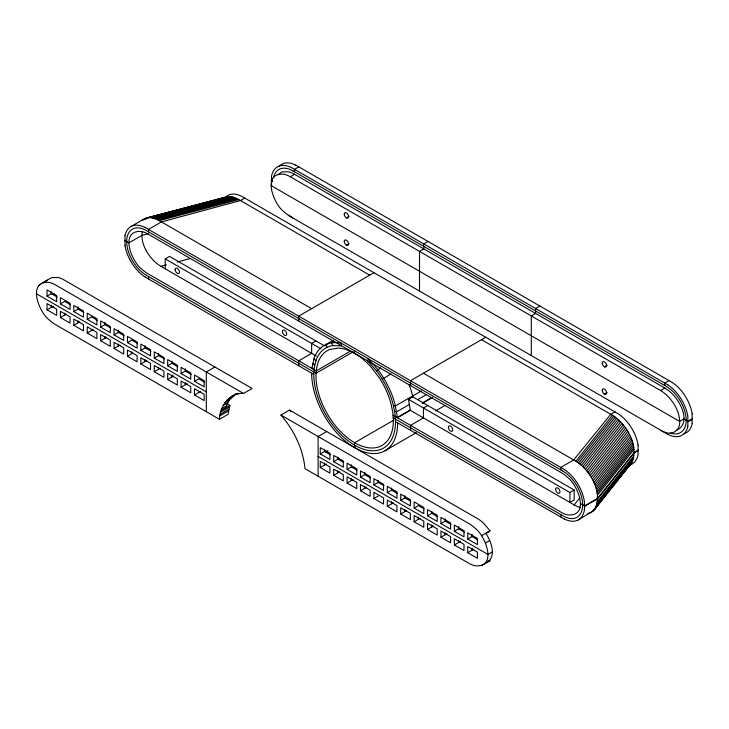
<?xml version="1.0" encoding="UTF-8"?>
<svg xmlns="http://www.w3.org/2000/svg" width="729" height="729" viewBox="0 0 729 729"><rect width="100%" height="100%" fill="white"/><g stroke="black" fill="none" stroke-linecap="round" stroke-linejoin="round"><path stroke-width="1.09" d="M397.66 422.866A60.817 35.11 60 0 1 358.404 449.675L354.75 447.752L354.659 445.209A57.773 33.352 60 0 1 313.807 374.46L314.427 366.623L316.268 359.743A57.773 33.352 60 0 1 325.772 348.006L327.102 347.368A43.12 24.895 60 0 1 332.697 345.637L341.682 345.865L341.035 343.122L336.488 342.548L331.549 342.876A45.398 26.217 60 0 0 325.644 344.708L324.25 345.373A60.817 35.11 60 0 0 314.254 357.729L311.894 368.382M393.633 420.232L354.659 442.731A54.73 31.602 60 0 0 393.359 420.387L392.776 412.286L391.026 403.757A54.73 31.602 60 0 0 379.536 378.169L371.015 366.988A54.73 31.602 60 0 0 338.302 348.098L329.781 349.446A54.73 31.602 60 0 0 318.291 361.757L316.55 368.282L315.958 375.699A54.73 31.602 60 0 0 354.659 442.731L354.567 447.642L350.913 445.346A60.817 35.11 60 0 1 311.657 373.212M125.023 245.482L125.023 235.786M271.562 185.704L271.562 176.008A30.654 17.696 60 0 1 291.491 167.652M594.7 509.325C603.129 492.029 590.727 470.843 575.883 461.22L423.458 373.212M578.334 519.923L593.944 510.273L631.25 463.398C639.679 446.093 627.277 424.907 612.442 415.284L481.514 339.696M638.048 445.082L638.048 454.787A30.654 17.696 60 0 1 629.938 464.956M692.14 413.862L692.14 423.558M226.108 403.274L229.845 405.424L228.059 414.327L219.456 419.293L55.577 324.678A29.816 17.214 60 0 1 49.435 320.077C38.856 312.632 26.526 280.164 49.435 282.46A29.816 17.214 60 0 1 55.577 284.957L243.522 393.46L252.125 388.493L64.179 279.991A29.816 17.214 60 0 0 58.028 277.494L51.568 277.631L42.965 282.597M687.894 426.082A30.654 17.696 60 0 1 667.91 434.393L290.27 216.486A29.816 17.214 60 0 1 284.119 211.884C273.548 204.439 261.219 171.971 284.128 174.267A29.816 17.214 60 0 1 290.27 176.764L660.52 390.525L664.821 388.047A29.816 17.214 60 0 1 670.972 392.649C680.33 400.832 691.939 423.13 676.466 430.383M485.751 533.273C491.346 541.337 497.196 557.539 485.751 563.134M350.33 351.205L316.231 370.888L148.033 273.785A29.816 17.214 60 0 1 141.882 269.183C131.311 261.738 118.973 229.261 141.882 231.567A29.816 17.214 60 0 1 148.033 234.064L561.284 472.647A29.816 17.214 60 0 1 567.435 477.249C578.006 484.694 590.344 517.162 567.435 514.865A29.816 17.214 60 0 1 561.284 512.369L393.095 415.266M219.456 419.293C219.739 406.354 229.425 392.448 243.522 393.46M687.839 426.046L687.839 416.341A30.654 17.696 60 0 0 667.91 384.976M142.173 231.767C140.506 243.103 146.893 254.075 154.785 261.729A29.816 17.214 60 0 0 160.936 266.331L316.35 356.062M225.543 407.912L229.28 400.139L235.841 393.988M280.92 415.056C293.896 430.037 303.091 448.809 304.995 468.674L468.829 563.262A29.816 17.214 60 0 0 474.98 565.768C497.889 568.055 485.56 535.587 474.98 528.142A29.816 17.214 60 0 0 468.829 523.54L280.92 415.056L289.522 410.09L477.431 518.574A29.816 17.214 60 0 1 483.582 523.176L490.043 530.785L486.006 533.455M575.883 461.22L612.442 415.284M577.277 462.068L613.827 416.141M578.689 463.043L615.24 417.116M580.093 464.118L616.643 418.191M581.478 465.284L618.028 419.357M582.836 466.542L619.395 420.615M584.175 467.881L620.725 421.954M585.469 469.303L622.019 423.376M586.727 470.788L623.277 424.861M587.929 472.346L624.489 426.419M589.087 473.959L625.646 428.032M590.189 475.627L626.74 429.7M591.228 477.331L627.787 431.404M592.203 479.081L628.763 433.154M593.114 480.858L629.665 434.931M408.34 398.49L410.327 410.318L574.188 504.924L579.81 497.852M593.944 482.662L630.494 436.735M594.7 484.475L631.25 438.548M595.365 486.298L631.915 440.371M595.957 488.12L632.508 442.193M596.459 489.934L633.009 443.997M596.878 491.729L633.428 445.793M597.197 493.497L633.747 447.57M597.434 495.283L633.984 449.356M597.434 501.689L633.984 455.762M597.197 503.201L633.747 457.265M596.878 504.596L633.428 458.669M596.459 505.908L633.009 459.981M592.203 511.849L632.508 461.211M593.114 511.111L631.915 462.359M564.374 519.066L395.51 421.626L394.89 413.079L393.049 404.076A57.773 33.352 60 0 0 383.545 381.367L382.224 379.198A43.12 24.895 60 0 0 376.62 370.997L380.538 367.972M43.312 282.834L47.267 280.118M278.004 174.65L281.959 171.926L288.42 171.789A29.816 17.214 60 0 1 294.571 174.286L664.821 388.047M629.665 465.184L630.494 464.346M142.009 220.422L146.028 218.162L226.737 196.784L233.198 197.176L238.784 199.564L369.712 275.152M382.224 379.198L391.045 373.95M51.568 307.501L53.181 306.435M130.983 226.509L143.886 219.065L155.878 215.884M39.011 285.321L40.733 284.328M47.002 296.138L56.662 301.715L56.662 295.509L47.002 289.932L47.002 296.138L51.303 293.659L57.099 297.004M52.169 294.407L53.891 293.413M47.002 309.798L56.662 315.375L56.662 309.169L47.002 303.592L47.002 309.798L53.026 306.317M60.416 303.884L70.075 309.461L70.075 303.255L60.416 297.678L60.416 303.884L64.717 301.396L70.513 304.74M244.789 198.06L240.488 200.539L161.419 221.926L148.516 229.371L148.516 231.858M298.872 166.832L294.571 169.319L294.571 171.798M290.27 176.764L294.571 174.286M60.416 317.534L70.075 323.111L70.075 316.905L60.416 311.329L60.416 317.534L66.439 314.062M73.82 311.62L83.48 317.197L83.48 310.991L73.82 305.415L73.82 311.62L78.121 309.142L83.917 312.486M165.237 268.819L165.237 258.886L169.538 256.408L324.35 345.783M73.82 325.28L83.48 330.857L83.48 324.651L73.82 319.074L73.82 325.28L79.844 321.799M87.234 319.366L96.893 324.943L96.893 318.737L87.234 313.16L87.234 319.366L91.535 316.878L97.331 320.231M87.234 333.016L96.893 338.593L96.893 332.388L87.234 326.811L87.234 333.016L93.248 329.544M100.638 327.102L110.298 332.679L110.298 326.474L100.638 320.897L100.638 327.102L104.94 324.624L110.735 327.968M100.638 340.762L110.298 346.339L110.298 340.133L100.638 334.556L100.638 340.762L106.662 337.281M114.052 334.848L123.702 340.425L123.702 334.219L114.052 328.642L114.052 334.848L118.344 332.36L124.14 335.714M114.052 348.498L123.702 354.075L123.702 347.87L114.052 342.293L114.052 348.498L120.066 345.027M127.457 342.584L137.116 348.161L137.116 341.956L127.457 336.379L127.457 342.584L131.758 340.106L137.553 343.45M346.393 217.853L349.155 216.258M127.457 356.244L137.116 361.821L137.116 355.615L127.457 350.038L127.457 356.244L131.758 353.756L131.758 351.825M140.861 350.33L150.52 355.907L150.52 349.701L140.861 344.124L140.861 350.33L145.162 347.842L150.958 351.196M346.393 245.163L349.155 243.568M140.861 363.981L150.52 369.557L150.52 363.352L140.861 357.775L140.861 363.981L146.884 360.509M154.275 358.067L163.934 363.643L163.934 357.438L154.275 351.861L154.275 358.067L158.576 355.588L164.371 358.932M154.275 371.726L163.934 377.303L163.934 371.097L154.275 365.521L154.275 371.726L160.289 368.245M167.679 365.812L177.338 371.389L177.338 365.183L167.679 359.607L167.679 365.812L171.98 363.324L177.776 366.678M167.679 379.463L177.338 385.04L177.338 378.834L167.679 373.257L167.679 379.463L173.702 375.991M181.093 373.549L190.743 379.126L190.743 372.92L181.093 367.343L181.093 373.549L185.385 371.07L191.18 374.414M374.013 272.664L298.762 316.113L298.762 321.079M428.096 241.445L423.795 243.923L423.795 248.89L419.494 251.368L419.494 291.09M214.909 367.006L206.307 371.972L206.307 411.694M181.093 387.208L190.743 392.785L190.743 386.58L181.093 381.003L181.093 387.208L187.107 383.727M194.497 381.294L204.156 386.871L204.156 380.666L194.497 375.089L194.497 381.294L198.798 378.807L204.594 382.16M194.497 394.945L204.156 400.522L204.156 394.316L194.497 388.739L194.497 394.945L200.521 391.473M315.958 340.944L311.657 343.423L311.657 353.355L298.762 360.8L298.762 365.767M231.54 396.467L236.078 393.952M229.28 398.007L233.581 395.528M236.488 394.362L238.392 393.259M227.001 400.13L231.303 397.642M224.988 402.618L229.28 400.139M333.016 340.443L325.644 344.699L327.102 347.368M325.735 345.227L327.686 344.097M334.31 341.281L331.549 342.876L332.697 345.637M223.247 405.461L227.548 402.973M221.816 408.632L226.118 406.153M221.242 410.391L229.845 405.424M220.687 412.113L229.289 407.147M220.231 414.236L228.833 409.27M219.876 415.876L228.478 410.91M353.073 351.897L316.049 373.266L146.365 275.307M485.815 337.217L410.564 380.666L410.564 385.632M539.897 305.989L535.596 308.476L535.596 313.434L531.304 315.921L531.304 355.643M326.71 431.559L318.108 436.525L318.108 476.247M421.508 390.89L395.437 405.944L393.387 405.506M574.188 490.025L412.842 396.877L408.541 399.355L569.887 492.512L574.188 490.025L574.188 499.957L569.887 502.436L569.887 492.512M320.259 453.903L329.918 459.48L329.918 453.274L320.259 447.697L320.259 453.903L324.56 451.415L330.355 454.768M325.416 452.162L327.995 450.677M409.552 404.367L396.658 411.821L394.553 411.147M417.799 399.61L426.665 394.489M410.29 409.971L397.387 417.425L395.255 416.514M422.474 402.937L432.324 397.25M410.327 410.318L397.423 417.772L395.072 404.385A60.817 35.11 60 0 0 385.067 380.483L383.673 378.205A45.398 26.217 60 0 0 377.777 369.567L368.282 358.85L367.635 360.846L376.62 370.997M422.474 403.265L432.324 397.578M320.259 467.553L329.918 473.13L329.918 466.924L320.259 461.348L320.259 467.553L326.282 464.081M427.759 405.488L423.458 407.976L423.458 417.899L410.564 425.353L410.564 430.32M333.663 461.639L343.323 467.216L343.323 461.01L333.663 455.434L333.663 461.639L337.964 459.161L343.76 462.505M435.577 410.91L445.355 405.26M333.663 475.299L343.323 480.876L343.323 474.67L333.663 469.093L333.663 475.299L339.687 471.818M347.077 469.385L356.736 474.962L356.736 468.756L347.077 463.179L347.077 469.385L351.378 466.897L357.174 470.251M385.067 450.713L416.341 432.652M347.077 483.035L356.736 488.612L356.736 482.407L347.077 476.83L347.077 483.035L353.091 479.564M360.481 477.121L370.141 482.698L370.141 476.493L360.481 470.916L360.481 477.121L364.782 474.643L370.578 477.987M360.481 490.781L370.141 496.358L370.141 490.152L360.481 484.575L360.481 490.781L366.505 487.3M373.895 484.867L383.545 490.444L383.545 484.238L373.895 478.661L373.895 484.867L378.196 482.379L383.983 485.733M373.895 498.518L383.545 504.094L383.545 497.889L373.895 492.312L373.895 498.518L378.196 496.039M604.405 366.815L607.166 365.22M387.299 492.604L396.959 498.18L396.959 491.975L387.299 486.398L387.299 492.604L391.601 490.125L397.396 493.469M387.299 506.263L396.959 511.84L396.959 505.634L387.299 500.058L387.299 506.263L393.323 502.782M400.704 500.349L410.363 505.926L410.363 499.72L400.704 494.144L400.704 500.349L405.005 497.861L410.801 501.215M604.405 394.125L607.166 392.53M400.704 514L410.363 519.577L410.363 513.371L400.704 507.794L400.704 514L406.727 510.528M414.118 508.086L423.777 513.663L423.777 507.457L414.118 501.88L414.118 508.086L418.419 505.607L424.214 508.951M414.118 521.745L423.777 527.322L423.777 521.117L414.118 515.54L414.118 521.745L420.132 518.264M427.522 515.831L437.181 521.408L437.181 515.203L427.522 509.626L427.522 515.831L431.823 513.344L437.619 516.697M615.039 411.821L610.738 414.309L573.705 459.953L560.801 467.398L560.801 469.886M669.122 380.593L664.821 383.08L664.821 385.559M427.522 529.482L437.181 535.059L437.181 528.853L427.522 523.276L427.522 529.482L433.545 526.01M440.936 523.568L450.586 529.145L450.586 522.939L440.936 517.362L440.936 523.568L445.237 521.089L451.023 524.433M440.936 537.227L450.586 542.804L450.586 536.599L440.936 531.022L440.936 537.227L446.95 533.746M454.34 531.313L463.999 536.89L463.999 530.685L454.34 525.108L454.34 531.313L458.641 528.826L464.437 532.179M454.34 544.964L463.999 550.541L463.999 544.335L454.34 538.758L454.34 544.964L460.363 541.492M467.745 539.05L477.404 544.627L477.404 538.421L467.745 532.844L467.745 539.05L472.046 536.571L477.841 539.916M481.45 535.751L490.043 530.785M638.467 450.012L634.166 452.49L597.616 498.417L584.713 505.871L580.421 503.557M692.55 418.783L688.249 421.262L683.957 418.947L679.656 421.435C680.54 428.543 673.76 435.158 666.671 432.744A29.816 17.214 60 0 1 660.52 430.247M638.467 450.34L634.166 452.818L597.616 498.754L584.713 506.199L584.303 510.646A30.654 17.696 60 0 1 564.374 519.002M692.55 419.111L688.249 421.599L686.107 420.196M467.745 552.71L477.404 558.286L477.404 552.081L467.745 546.504L467.745 552.71L473.768 549.229M485.405 543.041L489.697 540.554M492.266 551.962L487.965 554.45L318.108 456.381M485.405 562.897L489.697 560.419M481.45 565.622L490.043 560.656L488.066 561.093M223.439 197.96L226.737 196.784M591.228 512.469L587.929 513.653M144.925 218.554L227.949 196.62M158.056 215.301L222.354 198.252M146.028 218.162L229.207 196.584M142.911 219.684L146.183 218.818M149.655 217.689L230.501 196.666M150.949 217.761L152.279 217.962L231.831 196.857M152.279 217.962L153.646 218.281L233.198 197.176M153.646 218.281L155.031 218.709L234.583 197.605M155.031 218.709L156.434 219.256L235.986 198.151M156.434 219.256L157.847 219.912L237.399 198.817M157.847 219.912L159.232 220.659L238.784 199.564M148.342 233.69L141.8 235.431L128.905 242.875L124.604 240.233M160.936 266.331L166.385 264.891M177.284 261.993L190.36 258.531M271.142 180.783L272.573 181.503M124.604 240.561L126.755 241.636M295.783 165.1L672.211 382.433M291.482 167.588L667.91 384.912M144.943 227.366L564.374 469.512M292.903 170.841L666.488 386.525M271.142 185.585L679.656 421.435C679.337 411.329 673.824 401.989 666.671 395.127A29.816 17.214 60 0 0 660.52 390.525M159.232 220.659L311.657 308.668M562.952 471.125L146.365 230.61A27.584 15.929 60 0 0 126.655 241.581A27.584 15.929 60 0 0 146.365 275.207M165.237 258.886L320.988 348.808M393.268 417.845L562.952 515.813A27.584 15.929 60 0 0 582.662 504.851A27.584 15.929 60 0 0 562.952 471.226M313.807 374.46L144.943 276.911M36.45 293.769L206.307 391.837M292.876 217.989L291.482 217.133A30.654 17.696 60 0 1 288.675 215.046M271.142 180.455L272.573 181.393M582.562 504.796L584.713 506.199L584.303 500.941A30.654 17.696 60 0 0 564.374 469.585M311.93 368.081L314.062 369.639M312.668 363.324L314.764 365.074M313.88 358.859L315.93 360.791M289.522 410.09L290.926 411.739M412.842 396.877L412.268 394.462A60.817 35.11 60 0 0 409.106 384.784M560.801 514.574L560.801 517.052M472.046 534.366L472.046 536.571M472.046 548.299L472.046 550.222M458.641 526.62L458.641 528.826M458.641 540.554L458.641 542.485M445.237 518.884L445.237 521.089M445.237 532.817L445.237 534.74M431.823 511.275L431.823 513.344M431.823 524.935L431.823 527.003M418.419 517.189L418.419 519.258M405.005 495.793L405.005 497.861M405.005 509.453L405.005 511.521M391.601 488.056L391.601 490.125M391.601 501.707L391.601 503.775M378.196 480.311L378.196 482.379M364.782 472.574L364.782 474.643M364.782 486.225L364.782 488.293M354.659 350.868L354.659 353.355M351.378 464.829L351.378 466.897M351.378 478.488L351.378 480.557M337.964 456.955L337.964 459.161M337.964 470.879L337.964 472.811M324.56 449.346L324.56 451.415M324.56 463.006L324.56 465.075M185.385 368.865L185.385 371.07M185.385 382.798L185.385 384.721M171.98 361.119L171.98 363.324M171.98 375.052L171.98 376.984M158.576 353.383L158.576 355.588M158.576 367.307L158.576 369.238M148.516 276.546L148.516 279.025M145.162 345.637L145.162 347.842M145.162 359.57L145.162 361.502M118.344 330.155L118.344 332.36M118.344 344.088L118.344 346.02M104.94 322.418L104.94 324.624M104.94 336.342L104.94 338.274M78.121 306.936L78.121 309.142M78.121 320.86L78.121 322.792M64.717 313.124L64.717 315.056M51.303 291.591L51.303 293.659M51.303 305.241L51.303 307.31M273.612 177.676A27.584 15.929 60 0 1 292.903 170.932M670.306 432.935A27.584 15.929 60 0 0 686.199 420.25A27.584 15.929 60 0 0 666.488 386.616M279.107 166.431A30.654 17.696 60 0 1 295.792 165.173M672.211 382.497A30.654 17.696 60 0 1 692.195 413.881M692.195 423.604A30.654 17.696 60 0 1 684.03 433.728M395.51 421.626A57.773 33.352 60 0 1 354.659 445.209M580.339 507.42A29.816 17.214 60 0 1 574.188 504.924M124.969 235.74A30.654 17.696 60 0 1 144.953 227.43M144.953 276.847A30.654 17.696 60 0 1 124.969 245.463M638.103 445.1A30.654 17.696 60 0 0 618.119 413.726L241.7 196.329A30.654 17.696 60 0 0 225.853 196.821M344.243 214.135A3.044 1.759 60 0 0 347.469 218.144A3.044 1.759 60 0 0 347.469 213.843A3.044 1.759 60 0 0 344.243 214.135M344.243 241.445A3.044 1.759 60 0 0 347.469 245.454A3.044 1.759 60 0 0 347.469 241.153A3.044 1.759 60 0 0 344.243 241.445M602.254 363.088A3.044 1.759 60 0 0 605.48 367.106A3.044 1.759 60 0 0 605.48 362.805A3.044 1.759 60 0 0 602.254 363.088M602.254 390.398A3.044 1.759 60 0 0 605.48 394.416A3.044 1.759 60 0 0 605.48 390.115A3.044 1.759 60 0 0 602.254 390.398M175.151 269.602A3.044 1.759 60 0 0 178.377 273.621A3.044 1.759 60 0 0 178.377 269.32A3.044 1.759 60 0 0 175.151 269.602M555.671 489.296A3.044 1.759 60 0 0 558.897 493.305A3.044 1.759 60 0 0 558.897 489.004A3.044 1.759 60 0 0 555.671 489.296M448.399 427.367A3.044 1.759 60 0 0 451.625 431.377A3.044 1.759 60 0 0 451.625 427.076A3.044 1.759 60 0 0 448.399 427.367M282.415 331.513A3.044 1.759 60 0 0 285.64 335.522A3.044 1.759 60 0 0 285.64 331.221A3.044 1.759 60 0 0 282.415 331.513"/></g></svg>
